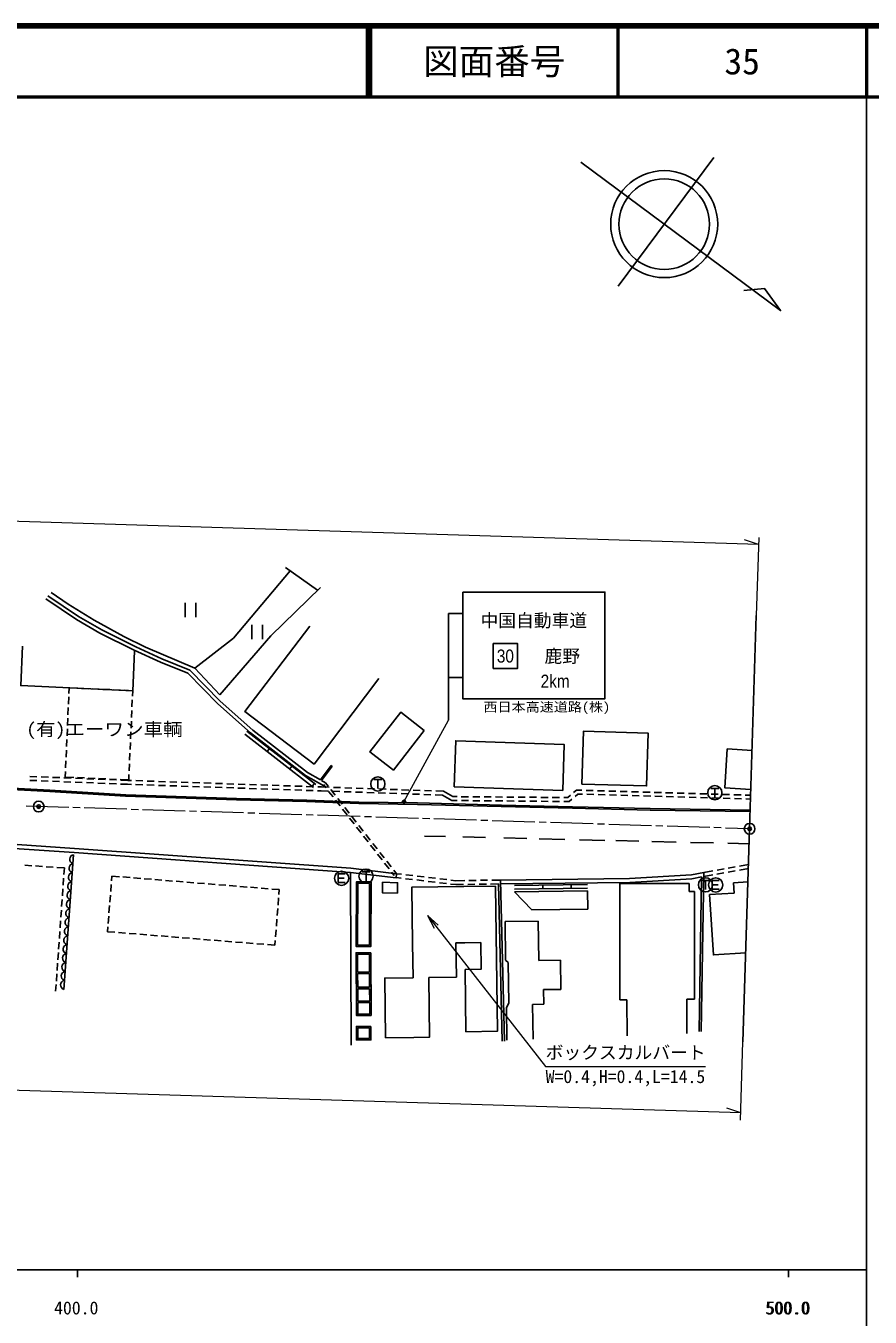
# Model space of a CAD drawing. Units: millimetres at full size, sheet at 1:1000; details may follow other scales. Extents: x 40000 to 680000, y 20000 to 380000.
# Drawn here: x 460754 to 579500, y 198357 to 380000 of the extents above; entities that cross this region are included whole.
import ezdxf
from ezdxf.enums import TextEntityAlignment as Align

# ---------------------------------------------------------------- set-up
doc = ezdxf.new("R2010")
doc.units = ezdxf.units.MM
doc.header["$LTSCALE"] = 1000
doc.header["$PDMODE"] = 32
doc.header["$PDSIZE"] = 500
for name, color, linetype, lineweight in [('M-BGD', 7, 'Continuous', 25), ('M-BMK', 2, 'Continuous', 13), ('M-BMK-OTRS', 5, 'Continuous', 25), ('M-BMK-SRVR', 3, 'Continuous', 25), ('M-STR-HTXT', 7, 'Continuous', 13), ('M-STR-STRC', 7, 'Continuous', 25), ('M-TTL', 2, 'Continuous', 140), ('M-TTL-BAND', 7, 'Continuous', 25), ('M-TTL-LINE', 7, 'Continuous', 50)]:
    doc.layers.add(name, color=color, linetype=linetype, lineweight=lineweight)
doc.layers.add('M-BMK-HTXT', color=7, linetype='Continuous')
doc.layers.add('M-TTL-TXT', color=7, linetype='Continuous')
doc.styles.add('ＭＳ ゴシック', font='')
doc.styles.add('ＭＳ Ｐゴシック', font='')
doc.styles.get('ＭＳ ゴシック').set_extended_font_data('MS Gothic')
doc.styles.get('ＭＳ Ｐゴシック').set_extended_font_data('MS PGothic')

# ---------------------------------------------------------------- blocks, each defined once
blk = doc.blocks.new('open_arrow')
at = {"color": 0, "linetype": 'Continuous', "lineweight": -2}
blk.add_lwpolyline([(7.5, 1.25), (0, 0), (7.5, -1.25)], dxfattribs=at)

msp = doc.modelspace()

# ---------------------------------------------------------------- linework, layer by layer
at = {"layer": 'M-BGD'}
for p, q in [((501772, 300620), (497294, 303793)), ((483150, 298844), (483150, 296844)), ((484650, 298844), (484650, 296844)), ((492533, 295720), (492533, 293720)), ((494033, 295720), (494033, 293720)), ((476035, 292031), (475785, 286480)), ((466794, 285602), (466749, 284603)), ((466852, 286882), (466817, 286101)), ((468072, 286827), (466852, 286882)), ((469570, 286760), (468571, 286805)), ((471069, 286692), (470070, 286737)), ((472567, 286625), (471568, 286670)), ((474066, 286557), (473067, 286602)), ((475785, 286480), (474565, 286535)), ((475682, 284201), (475727, 285200)), ((475750, 285699), (475785, 286480)), ((466727, 284103), (466682, 283104)), ((475615, 282702), (475660, 283701)), ((466659, 282605), (466614, 281606)), ((475548, 281204), (475592, 282203)), ((466592, 281106), (466547, 280108)), ((475480, 279705), (475525, 280704)), ((491544, 280384), (501225, 272872)), ((491850, 280779), (501532, 273267)), ((466457, 278110), (466412, 277111)), ((466524, 279608), (466479, 278609)), ((475413, 278207), (475458, 279206)), ((495010, 278327), (494704, 277932)), ((562894, 278049), (559400, 278278)), ((466389, 276611), (466344, 275612)), ((475278, 275210), (475323, 276209)), ((475345, 276708), (475390, 277707)), ((461323, 274417), (462322, 274377)), ((462922, 274353), (463921, 274313)), ((464520, 274289), (465520, 274249)), ((466322, 275113), (466287, 274332)), ((466287, 274332), (467507, 274277)), ((475220, 273930), (475255, 274710)), ((498171, 275875), (497864, 275480)), ((503697, 275966), (502178, 273936)), ((503857, 275846), (502353, 273836)), ((503697, 275966), (503857, 275846)), ((461299, 273868), (462299, 273828)), ((462898, 273804), (463897, 273763)), ((464497, 273739), (465496, 273699)), ((466096, 273675), (467095, 273635)), ((466119, 274224), (467118, 274184)), ((467694, 273611), (468693, 273570)), ((467718, 274160), (468717, 274120)), ((468006, 274254), (469005, 274210)), ((469293, 273546), (470292, 273506)), ((469317, 274096), (470316, 274056)), ((469504, 274187), (470503, 274142)), ((470892, 273482), (471891, 273442)), ((470915, 274031), (471915, 273991)), ((471003, 274120), (472002, 274075)), ((472490, 273418), (473490, 273377)), ((472501, 274052), (473500, 274007)), ((472514, 273967), (473513, 273927)), ((474000, 273985), (475220, 273930)), ((474089, 273353), (475060, 273314)), ((474113, 273903), (475081, 273864)), ((475060, 273314), (475592, 273296)), ((475081, 273864), (475612, 273846)), ((476192, 273275), (477191, 273241)), ((476211, 273825), (477211, 273791)), ((477791, 273221), (478790, 273187)), ((477810, 273771), (478810, 273736)), ((479390, 273166), (480389, 273132)), ((479410, 273716), (480409, 273682)), ((480989, 273112), (481988, 273078)), ((481009, 273661), (482008, 273627)), ((482588, 273057), (483587, 273023)), ((482608, 273607), (483607, 273573)), ((484187, 273003), (485187, 272969)), ((484207, 273552), (485206, 273518)), ((485786, 272948), (486786, 272914)), ((485806, 273498), (486805, 273464)), ((487385, 272893), (488385, 272859)), ((487405, 273443), (488404, 273409)), ((488984, 272839), (489984, 272805)), ((489004, 273389), (490003, 273354)), ((490583, 272784), (491583, 272750)), ((490603, 273334), (491602, 273300)), ((492182, 272730), (493182, 272696)), ((492202, 273279), (493202, 273245)), ((493782, 272675), (494781, 272641)), ((493801, 273225), (494801, 273191)), ((495381, 272621), (496380, 272587)), ((495400, 273170), (496400, 273136)), ((496980, 272566), (497979, 272532)), ((496999, 273116), (497999, 273082)), ((498579, 272511), (499578, 272477)), ((498598, 273061), (499598, 273027)), ((500197, 273007), (501197, 272972)), ((501331, 273423), (501025, 273028)), ((501797, 272952), (502328, 272934)), ((502328, 272934), (503413, 272896)), ((502353, 273836), (502912, 273517)), ((502969, 272795), (502597, 273271)), ((503284, 273041), (502912, 273517)), ((504269, 271780), (503654, 272568)), ((504013, 272876), (505012, 272841)), ((505612, 272820), (506611, 272786)), ((507211, 272765), (508210, 272730)), ((508810, 272710), (509809, 272675)), ((509709, 273968), (510809, 273968)), ((510259, 273968), (510259, 272718)), ((510409, 272654), (511408, 272620)), ((512008, 272599), (513007, 272565)), ((513607, 272544), (514606, 272509)), ((515206, 272489), (516205, 272454)), ((537799, 272168), (538181, 272500)), ((538181, 272500), (538944, 272477)), ((557108, 272726), (558208, 272726)), ((557658, 272726), (557658, 271476)), ((500178, 272457), (501177, 272423)), ((501777, 272402), (502309, 272384)), ((502309, 272384), (503326, 272349)), ((503954, 271533), (503338, 272322)), ((503926, 272328), (504925, 272294)), ((504938, 270272), (504323, 271061)), ((505253, 270518), (504638, 271307)), ((505525, 272273), (506524, 272238)), ((507124, 272218), (508124, 272183)), ((508723, 272162), (509723, 272128)), ((510322, 272107), (511322, 272073)), ((511921, 272052), (512921, 272017)), ((513520, 271997), (514520, 271962)), ((515119, 271941), (516119, 271907)), ((516718, 271886), (517718, 271851)), ((516805, 272433), (517804, 272399)), ((518317, 271831), (519335, 271795)), ((518404, 272378), (519489, 272340)), ((519335, 271795), (520680, 271030)), ((519489, 272340), (520828, 271579)), ((520680, 271030), (521424, 271024)), ((520828, 271579), (521396, 271574)), ((521996, 271569), (522996, 271560)), ((522024, 271019), (523024, 271010)), ((523596, 271555), (524596, 271547)), ((523624, 271005), (524624, 270997)), ((525196, 271542), (526196, 271533)), ((525224, 270992), (526224, 270983)), ((526796, 271528), (527796, 271520)), ((526824, 270978), (527824, 270970)), ((528396, 271515), (529396, 271507)), ((528424, 270965), (529424, 270956)), ((529996, 271501), (530996, 271493)), ((530024, 270951), (531024, 270943)), ((531596, 271488), (532596, 271480)), ((531624, 270938), (532624, 270929)), ((533196, 271475), (534196, 271466)), ((533224, 270924), (534224, 270916)), ((534796, 271461), (535796, 271453)), ((534824, 270911), (535824, 270902)), ((536396, 271448), (536964, 271443)), ((536424, 270897), (537167, 270891)), ((536964, 271443), (537346, 271775)), ((537167, 270891), (537547, 271221)), ((538000, 271614), (538379, 271944)), ((538379, 271944), (539035, 271924)), ((539544, 272460), (540543, 272431)), ((539635, 271907), (540634, 271878)), ((541143, 272413), (542142, 272384)), ((541234, 271860), (542234, 271831)), ((542742, 272366), (543742, 272337)), ((542833, 271813), (543833, 271784)), ((544342, 272319), (545341, 272290)), ((544433, 271766), (545432, 271737)), ((545941, 272273), (546940, 272243)), ((546032, 271720), (547032, 271690)), ((547540, 272226), (548540, 272197)), ((547631, 271673), (548631, 271644)), ((549139, 272179), (550139, 272150)), ((549231, 271626), (550230, 271597)), ((550739, 272132), (551738, 272103)), ((550830, 271579), (551830, 271550)), ((552338, 272085), (553338, 272056)), ((552429, 271533), (553429, 271503)), ((553937, 272039), (554937, 272009)), ((554029, 271486), (555028, 271456)), ((555537, 271992), (556536, 271963)), ((555628, 271439), (556628, 271410)), ((557136, 271945), (558136, 271916)), ((557227, 271392), (558227, 271363)), ((558735, 271898), (559735, 271869)), ((558827, 271345), (559826, 271316)), ((560335, 271851), (561334, 271822)), ((560426, 271299), (561425, 271269)), ((561934, 271805), (562697, 271782)), ((562025, 271252), (562681, 271233)), ((505923, 269011), (505307, 269799)), ((506238, 269257), (505623, 270045)), ((506907, 267750), (506292, 268538)), ((507222, 267996), (506607, 268784)), ((507892, 266489), (507276, 267277)), ((508207, 266735), (507592, 267523)), ((508876, 265227), (508261, 266016)), ((509192, 265473), (508576, 266262)), ((467473, 263409), (466089, 244454)), ((509861, 263966), (509245, 264754)), ((510176, 264212), (509561, 265000)), ((510845, 262705), (510230, 263493)), ((511161, 262951), (510545, 263739)), ((461604, 261866), (460606, 261936)), ((463100, 261761), (462102, 261831)), ((464596, 261655), (463599, 261725)), ((466170, 261544), (465095, 261620)), ((511830, 261444), (511214, 262232)), ((512145, 261690), (511530, 262478)), ((559542, 261523), (560526, 261702)), ((561116, 261810), (562394, 262043)), ((465998, 259108), (466068, 260105)), ((466103, 260604), (466170, 261544)), ((472867, 260399), (472813, 259730)), ((473920, 260313), (472867, 260399)), ((475415, 260193), (474419, 260273)), ((476910, 260072), (475914, 260152)), ((478406, 259951), (477409, 260032)), ((479901, 259830), (478904, 259911)), ((481396, 259709), (480399, 259790)), ((505657, 260698), (504657, 260698)), ((504657, 260698), (504657, 259498)), ((504657, 260098), (505507, 260098)), ((506409, 260910), (506487, 236601)), ((508054, 260984), (509154, 260984)), ((508604, 260984), (508604, 259734)), ((512571, 260494), (512199, 260971)), ((512886, 260740), (512514, 261217)), ((512886, 260740), (512815, 260144)), ((512822, 260194), (513546, 260108)), ((512886, 260740), (513593, 260657)), ((514142, 260038), (515135, 259921)), ((514188, 260586), (515181, 260469)), ((515731, 259851), (516724, 259733)), ((515777, 260399), (516770, 260282)), ((517366, 260211), (518359, 260094)), ((518955, 260024), (519948, 259907)), ((520544, 259836), (521250, 259753)), ((521250, 259753), (522479, 259772)), ((523079, 259781), (524079, 259796)), ((524679, 259805), (525679, 259821)), ((526279, 259830), (527508, 259849)), ((527508, 259849), (528060, 237171)), ((555446, 238563), (555790, 260279)), ((555746, 238558), (556100, 260895)), ((555784, 259769), (556884, 259769)), ((556091, 260334), (557365, 260566)), ((556100, 260895), (557378, 261128)), ((556334, 259769), (556334, 258519)), ((558285, 259759), (557285, 259759)), ((557285, 259759), (557285, 258559)), ((557955, 260674), (558939, 260853)), ((557968, 261236), (558952, 261415)), ((559529, 260961), (560513, 261141)), ((561103, 261248), (562377, 261481)), ((465892, 257611), (465963, 258609)), ((472772, 259232), (472692, 258235)), ((482891, 259589), (481894, 259669)), ((484386, 259468), (483389, 259548)), ((485881, 259347), (484884, 259428)), ((487376, 259226), (486380, 259307)), ((488871, 259105), (487875, 259186)), ((490367, 258985), (489370, 259065)), ((491862, 258864), (490865, 258944)), ((493357, 258743), (492360, 258824)), ((494852, 258622), (493855, 258703)), ((496404, 258497), (495350, 258582)), ((496350, 257828), (496404, 258497)), ((504657, 259498), (505657, 259498)), ((517320, 259663), (518313, 259546)), ((518909, 259475), (519902, 259358)), ((520498, 259288), (521222, 259202)), ((521222, 259202), (522322, 259219)), ((522362, 258944), (526786, 259005)), ((522922, 259228), (523922, 259244)), ((524522, 259253), (525522, 259268)), ((526121, 259277), (527221, 259294)), ((527221, 259294), (527760, 237164)), ((529465, 259079), (539757, 259197)), ((529471, 258579), (539762, 258697)), ((529475, 258207), (539767, 258325)), ((531931, 255655), (529475, 258207)), ((533465, 259125), (533470, 258625)), ((537464, 259170), (537470, 258671)), ((539767, 258325), (539796, 255746)), ((554022, 259347), (544287, 259337)), ((544287, 259337), (544303, 242989)), ((554024, 258239), (554022, 259347)), ((554800, 258239), (554024, 258239)), ((554800, 258239), (554814, 243070)), ((560389, 258016), (556920, 257794)), ((557285, 259159), (558135, 259159)), ((557285, 258559), (558285, 258559)), ((465787, 256115), (465857, 257113)), ((472531, 256241), (472450, 255245)), ((472652, 257736), (472571, 256740)), ((496229, 256333), (496309, 257330)), ((465681, 254619), (465752, 255616)), ((472410, 254746), (472330, 253749)), ((495987, 253343), (496068, 254340)), ((496108, 254838), (496189, 255835)), ((539796, 255746), (531931, 255655)), ((465470, 251626), (465540, 252624)), ((465576, 253123), (465646, 254120)), ((472289, 253251), (472235, 252582)), ((472235, 252582), (473289, 252497)), ((495867, 251848), (495947, 252844)), ((532826, 254082), (528157, 254013)), ((528157, 254013), (528236, 248596)), ((532826, 254082), (532907, 248528)), ((465364, 250130), (465435, 251128)), ((473787, 252457), (474784, 252376)), ((475282, 252336), (476279, 252256)), ((476777, 252215), (477774, 252135)), ((478272, 252095), (479269, 252014)), ((479768, 251974), (480764, 251893)), ((481263, 251853), (482259, 251772)), ((482758, 251732), (483755, 251652)), ((484253, 251611), (485250, 251531)), ((485748, 251491), (486745, 251410)), ((487243, 251370), (488240, 251289)), ((488738, 251249), (489735, 251168)), ((490233, 251128), (491230, 251048)), ((491729, 251007), (492725, 250927)), ((493224, 250887), (494220, 250806)), ((494719, 250766), (495772, 250681)), ((495772, 250681), (495826, 251349)), ((515213, 246110), (515146, 250912)), ((522473, 251014), (521233, 250997)), ((465259, 248634), (465329, 249631)), ((509093, 249413), (509101, 246893)), ((465153, 247137), (465224, 248135)), ((528236, 248596), (528602, 248227)), ((528602, 248227), (528685, 242510)), ((532907, 248528), (535954, 248573)), ((535954, 248573), (536015, 244461)), ((465048, 245641), (465118, 246639)), ((509101, 246893), (507419, 246888)), ((509101, 246693), (507419, 246688)), ((507425, 244757), (507419, 246688)), ((509101, 246693), (509107, 244762)), ((464946, 244203), (465012, 245142)), ((509107, 244762), (507425, 244757)), ((509108, 244562), (507426, 244557)), ((507431, 242794), (507426, 244557)), ((509108, 244562), (509113, 242800)), ((536015, 244461), (533558, 244425)), ((533558, 244425), (533588, 242373)), ((509113, 242800), (507431, 242794)), ((509114, 242600), (507432, 242594)), ((528685, 242510), (528334, 241939)), ((528334, 241939), (528402, 237316)), ((533588, 242373), (532011, 242350)), ((532011, 242350), (532083, 237467)), ((544303, 242989), (545297, 242990)), ((545297, 242990), (545302, 237919)), ((554814, 243070), (553704, 243068)), ((553704, 243068), (553709, 238254))]:
    msp.add_line(p, q, dxfattribs=at)
for points in [[(497920, 303349), (489942, 293856), (484519, 289638), (488031, 285898)], [(463840, 299816), (468154, 296918), (471420, 295034), (476219, 292642), (479869, 290970), (483801, 289358), (488095, 285004), (492680, 280934), (500376, 274963), (502178, 273936)], [(484519, 289638), (477594, 292612), (474547, 294107), (470384, 296380), (466687, 298658), (464307, 300307)], [(488031, 285898), (495209, 294219), (502179, 301017)], [(463561, 299401), (467889, 296493), (471183, 294593), (476003, 292191), (479670, 290511), (483517, 288934), (487751, 284641), (492360, 280549), (500098, 274546), (502665, 273083)], [(510420, 288194), (501300, 276161), (491571, 283536), (500691, 295568)], [(475785, 286480), (460049, 287188), (460299, 292739)], [(559400, 278278), (559043, 272830), (562723, 272589)], [(449900, 273040), (464137, 272295), (474788, 271645), (490397, 271119), (500246, 270888), (507585, 270590), (515835, 270494), (527626, 270168), (537630, 269960), (548562, 269687), (562626, 269473)], [(449911, 273239), (464149, 272495), (474798, 271844), (490402, 271319), (500253, 271088), (507590, 270790), (515839, 270694), (527631, 270368), (537634, 270160), (548566, 269887), (562629, 269673)], [(451410, 265417), (467596, 264299), (506467, 261508), (512886, 260740)], [(451368, 264818), (467554, 263700), (506409, 260910), (512815, 260144)], [(527508, 259849), (545674, 260063), (554358, 260577), (556100, 260895)], [(527521, 259299), (545693, 259513), (554424, 260030), (555790, 260279)], [(515146, 250912), (515035, 258841), (522362, 258944)], [(526786, 259005), (527071, 238575), (522647, 238513), (522525, 247276)], [(560389, 258016), (560297, 259447), (562317, 259577)], [(556920, 257794), (557464, 249302), (562006, 249593)], [(521233, 250997), (521300, 246195), (517422, 246141)], [(522473, 251014), (524732, 251046), (524784, 247308), (522525, 247276)], [(507419, 246888), (507411, 249408), (509093, 249413)], [(515213, 246110), (511241, 246055), (511358, 237664), (515330, 237720)], [(517422, 246141), (517539, 237750), (515330, 237720)], [(509114, 242600), (509118, 241007), (507436, 241002), (507432, 242594)]]:
    msp.add_lwpolyline(points, dxfattribs=at)
for points in [[(516782, 280886), (512460, 275309), (509156, 277869), (513478, 283447)], [(538948, 273351), (548064, 273080), (548285, 280498), (539169, 280770)], [(521001, 272978), (536256, 272451), (536479, 278902), (521224, 279430)], [(509304, 259581), (509268, 250491), (507207, 250500), (507243, 259589)], [(509103, 259381), (509069, 250692), (507408, 250699), (507442, 259388)], [(513002, 257996), (510892, 258054), (510932, 259523), (513042, 259465)], [(509292, 249613), (509319, 240807), (507237, 240801), (507210, 249607)], [(509275, 239260), (509286, 237359), (507257, 237347), (507246, 239248)], [(509077, 239059), (509085, 237558), (507456, 237548), (507447, 239049)]]:
    msp.add_lwpolyline(points, close=True, dxfattribs=at)
for centre in [(510259, 273368), (557658, 272126), (505157, 260098), (508604, 260384), (556334, 259169), (557785, 259159)]:
    msp.add_circle(centre, 1000, dxfattribs=at)
for centre in [(467577, 262766), (467485, 261502), (467393, 260239), (467208, 257711), (467301, 258975), (467116, 256448), (466932, 253920), (467024, 255184), (466839, 252657), (466655, 250129), (466747, 251393), (466563, 248866), (466470, 247602), (466286, 245075), (466378, 246338)]:
    msp.add_arc(centre, 651, 99.26086, 252.38921, dxfattribs=at)
at = {"layer": 'M-BMK'}
for p, q in [((466781, 270047), (460783, 270235)), ((468380, 269997), (467380, 270029)), ((474977, 269792), (468979, 269979)), ((476576, 269742), (475576, 269773)), ((483173, 269536), (477175, 269723)), ((484772, 269486), (483772, 269517)), ((491369, 269280), (485371, 269467)), ((492968, 269230), (491968, 269261)), ((499565, 269024), (493567, 269211)), ((501164, 268974), (500164, 269005)), ((507761, 268768), (501763, 268955)), ((509360, 268718), (508360, 268750)), ((515957, 268512), (509959, 268700)), ((517556, 268463), (516556, 268494)), ((524153, 268257), (518155, 268444)), ((525752, 268207), (524752, 268238)), ((532349, 268001), (526351, 268188)), ((533948, 267951), (532948, 267982)), ((540545, 267745), (534548, 267932)), ((542144, 267695), (541144, 267726)), ((548741, 267489), (542744, 267676)), ((550340, 267439), (549340, 267470)), ((556937, 267233), (550940, 267421)), ((558536, 267183), (557536, 267215)), ((562551, 267058), (559136, 267165))]:
    msp.add_line(p, q, dxfattribs=at)
at = {"layer": 'M-BMK-OTRS'}
for q in [(563487, 297044), (561615, 237073)]:
    msp.add_line((562551, 267058), q, dxfattribs=at)
at = {"layer": 'M-BMK-SRVR'}
msp.add_line((557493, 361461), (544068, 343402), dxfattribs=at)
msp.add_lwpolyline([(538801, 360826), (566891, 339946), (564654, 343048), (561716, 342758)], dxfattribs=at)
for centre, radius in [((550536, 352103), 7526), ((550536, 352103), 6368), ((462564, 270179), 750), ((562551, 267058), 750)]:
    msp.add_circle(centre, radius, dxfattribs=at)
for p in [(462564, 270179), (562551, 267058)]:
    msp.add_point(p, dxfattribs=at)
at = {"layer": 'M-STR-HTXT'}
for p, q in [((563799, 307039), (407241, 311925)), ((563799, 307039), (561818, 307701)), ((563830, 308038), (563487, 297044)), ((513929, 270867), (520195, 282354)), ((561272, 226078), (561615, 237073)), ((561303, 227078), (404745, 231964)), ((561303, 227078), (559322, 227740))]:
    msp.add_line(p, q, dxfattribs=at)
msp.add_lwpolyline([(517228, 254872), (533860, 233623), (556360, 233623)], dxfattribs=at)
for radius in [150, 120, 90, 60, 30, 20]:
    msp.add_circle((513929, 270867), radius, dxfattribs=at)
msp.add_point((513929, 270867), dxfattribs=at)
at = {"layer": 'M-STR-STRC'}
for p, q in [((522195, 297354), (520195, 297354)), ((520195, 297354), (520195, 282354)), ((522195, 288354), (520195, 288354)), ((519768, 265957), (516823, 266027)), ((525419, 265824), (522215, 265900)), ((531195, 265688), (527991, 265764)), ((536566, 265562), (532959, 265647)), ((542175, 265429), (538629, 265513)), ((546957, 265317), (543737, 265393)), ((552197, 265193), (548802, 265273)), ((557486, 265069), (554223, 265145)), ((562485, 264951), (559497, 265021))]:
    msp.add_line(p, q, dxfattribs=at)
for points in [[(522195, 300354), (542195, 300354), (542195, 285354), (522195, 285354)], [(526484, 289604), (529906, 289604), (529906, 293104), (526484, 293104)]]:
    msp.add_lwpolyline(points, close=True, dxfattribs=at)
at = {"layer": 'M-TTL'}
msp.add_line((680000, 380000), (40000, 380000), dxfattribs=at)
at = {"layer": 'M-TTL-BAND'}
for p, q in [((579000, 20000), (579000, 370000)), ((40000, 205000), (579000, 205000)), ((468000, 205000), (468000, 204000)), ((568000, 205000), (568000, 204000))]:
    msp.add_line(p, q, dxfattribs=at)
at = {"layer": 'M-TTL-LINE'}
for p, q in [((508747, 380000), (508747, 370000)), ((509247, 380000), (509247, 370000)), ((543997, 380000), (543997, 370000)), ((579000, 380000), (579000, 370000)), ((40000, 370000), (680000, 370000))]:
    msp.add_line(p, q, dxfattribs=at)

# ---------------------------------------------------------------- block references
at = {"layer": 'M-STR-HTXT', "xscale": 267, "yscale": 267, "rotation": 308.1}
msp.add_blockref('open_arrow', (517228, 254872), dxfattribs=at)

# ---------------------------------------------------------------- texts
at = {"layer": 'M-BMK-HTXT', "style": 'ＭＳ ゴシック', "width": 1.1}
msp.add_text('(有)エーワン車輌', height=1833, dxfattribs=at).set_placement((460816, 281974), align=Align.TOP_LEFT)
at = {"layer": 'M-STR-HTXT', "style": 'ＭＳ ゴシック'}
msp.add_text('ボックスカルバート', height=1833, dxfattribs=at).set_placement((533860, 234123), align=Align.BOTTOM_LEFT)
msp.add_text('W=0.4,H=0.4,L=14.5', height=1833, dxfattribs=at).set_placement((533860, 233123), align=Align.TOP_LEFT)
at = {"layer": 'M-STR-STRC', "style": 'ＭＳ Ｐゴシック'}
for s, p in [('中国自動車道', (532195, 296354)), ('鹿野', (536195, 291354))]:
    msp.add_text(s, height=1833, dxfattribs=at).set_placement(p, align=Align.MIDDLE_CENTER)
at = {"layer": 'M-STR-STRC', "style": 'ＭＳ Ｐゴシック', "width": 0.9}
msp.add_text('30', height=1833, dxfattribs=at).set_placement((528195, 291354), align=Align.MIDDLE_CENTER)
msp.add_text('2km', height=1833, dxfattribs=at).set_placement((535195, 286354), align=Align.BOTTOM_CENTER)
at = {"layer": 'M-STR-STRC', "style": 'ＭＳ ゴシック', "width": 1.1}
msp.add_text('西日本高速道路(株)', height=1320, dxfattribs=at).set_placement((525105, 284854), align=Align.TOP_LEFT)
at = {"layer": 'M-TTL-BAND', "style": 'ＭＳ ゴシック'}
for s, p in [('400.0', (467844, 198195)), ('500.0', (567844, 198195)), ('500.0', (568000, 198195))]:
    msp.add_text(s, height=1833, dxfattribs=at).set_placement(p, align=Align.BOTTOM_CENTER)
at = {"layer": 'M-TTL-TXT', "style": 'ＭＳ ゴシック'}
for s, p in [('図面番号', (526622, 375000)), ('35', (561497, 375000))]:
    msp.add_text(s, height=3666, dxfattribs=at).set_placement(p, align=Align.MIDDLE_CENTER)

doc.saveas('drawing.dxf')
